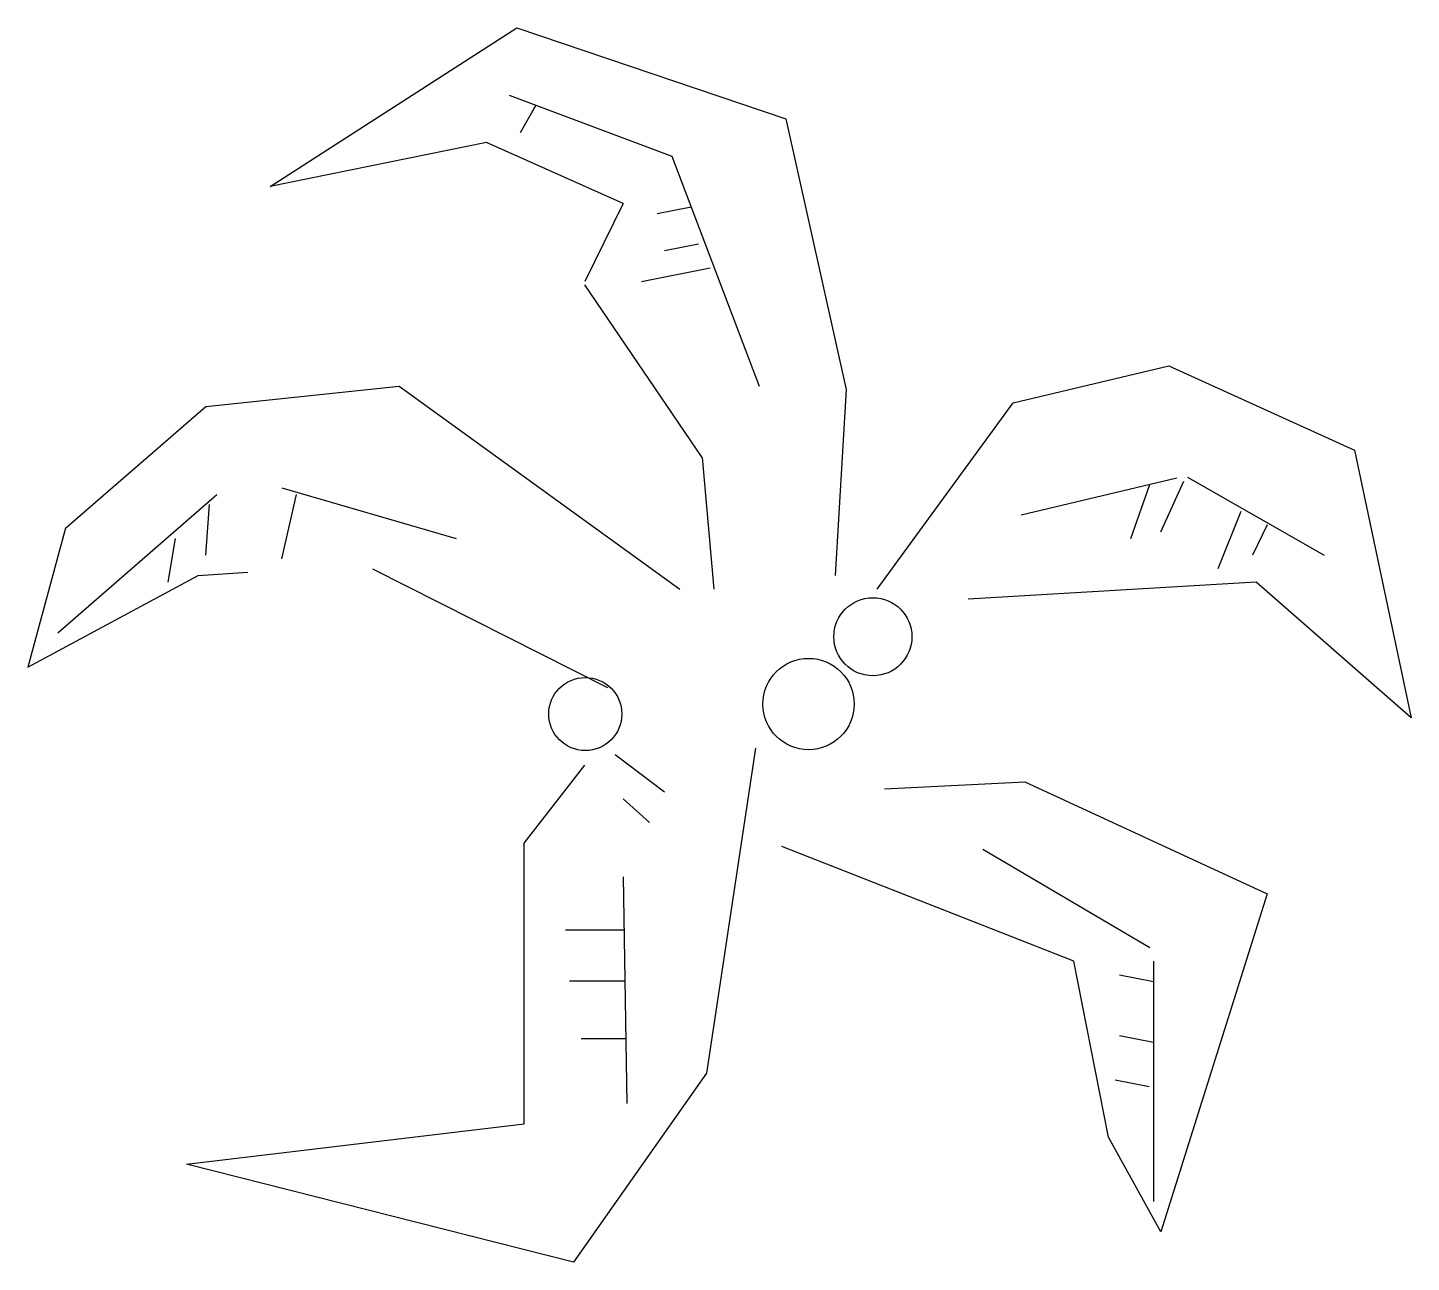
# Model space of a CAD drawing. Extents: x -4.16 to 3.85, y -3.39 to 3.76.
import ezdxf

# ---------------------------------------------------------------- set-up
doc = ezdxf.new("R2010")
doc.units = 0
doc.header["$LTSCALE"] = 100
doc.header["$MEASUREMENT"] = 0
doc.layers.add('P-ARVORE', color=7, linetype='CONTINUOUS')

msp = doc.modelspace()

# ---------------------------------------------------------------- linework, layer by layer
at = {"layer": 'P-ARVORE'}
for p, q in [((-2.7588, 2.8364), (-1.3309, 3.7564)), ((-1.3309, 3.7564), (0.2263, 3.2291)), ((-1.374, 3.3664), (-0.4323, 3.0122)), ((-1.3094, 3.1495), (-1.2201, 3.306)), ((0.2263, 3.2291), (0.5771, 1.6611)), ((-1.5063, 3.0918), (-2.7588, 2.8364)), ((-0.7154, 2.7376), (-1.5063, 3.0918)), ((-0.4323, 3.0122), (0.0724, 1.6803)), ((-0.7154, 2.7376), (-0.937, 2.2872)), ((-0.5185, 2.6799), (-0.3215, 2.7183)), ((-0.4754, 2.4657), (-0.2784, 2.5041)), ((-0.6077, 2.2872), (-0.2107, 2.3668)), ((-0.2569, 1.2684), (-0.937, 2.268)), ((1.5434, 1.5842), (2.445, 1.7984)), ((2.445, 1.7984), (3.519, 1.3096)), ((-3.1312, 1.5622), (-2.011, 1.6803)), ((-2.011, 1.6803), (-0.3861, 0.5049)), ((0.5771, 1.6611), (0.5124, 0.5846)), ((-3.9436, 0.8592), (-3.1312, 1.5622)), ((0.7556, 0.5049), (1.5434, 1.5842)), ((3.519, 1.3096), (3.8483, -0.2393)), ((-0.2569, 1.2684), (-0.1892, 0.5049)), ((1.5895, 0.9361), (2.4912, 1.1503)), ((2.3989, 0.8372), (2.5312, 1.1311)), ((2.5527, 1.153), (3.3436, 0.7027)), ((-3.9867, 0.2523), (-3.0665, 1.0542)), ((-2.6911, 1.0926), (-1.6817, 0.7988)), ((-2.6911, 0.6807), (-2.6049, 1.0542)), ((2.2235, 0.7988), (2.3342, 1.1118)), ((-3.1312, 0.7027), (-3.1096, 0.9965)), ((2.8605, 0.9553), (2.7281, 0.623)), ((-3.9436, 0.8592), (-4.1621, 0.0546)), ((3.0143, 0.8784), (2.9282, 0.7027)), ((-3.3496, 0.5461), (-3.3066, 0.7988)), ((-4.1621, 0.0546), (-3.1742, 0.5846)), ((-3.1742, 0.5846), (-2.888, 0.6038)), ((-2.1649, 0.623), (-0.8047, -0.0635)), ((2.9497, 0.5461), (1.2818, 0.4473)), ((3.8483, -0.2393), (2.9497, 0.5461)), ((-0.4754, -0.6704), (-0.7616, -0.4535)), ((0.0508, -0.415), (-0.2323, -2.2962)), ((-1.2878, -0.9643), (-0.937, -0.5139)), ((0.7986, -0.6512), (1.6111, -0.61)), ((1.6111, -0.61), (3.0143, -1.2581)), ((-0.5616, -0.8462), (-0.7154, -0.7089)), ((-1.2878, -2.59), (-1.2878, -0.9643)), ((1.8942, -1.6481), (0.2047, -0.9835)), ((2.3342, -1.5712), (1.368, -1.0027)), ((-0.7154, -1.1592), (-0.6939, -2.4719)), ((3.0143, -1.2581), (2.3989, -3.2161)), ((-0.7103, -1.4696), (-1.0478, -1.4696)), ((2.0942, -2.6669), (1.8942, -1.6481)), ((2.3558, -1.6481), (2.3558, -3.0404)), ((2.1588, -1.7277), (2.3558, -1.7662)), ((-0.7055, -1.7634), (-1.0262, -1.7634)), ((2.1588, -2.0792), (2.3558, -2.1177)), ((-0.7, -2.0984), (-0.9585, -2.0984)), ((-0.2323, -2.2962), (-1.0016, -3.3919)), ((2.1342, -2.3346), (2.3312, -2.3731)), ((-3.2419, -2.8234), (-1.2878, -2.59)), ((2.3989, -3.2161), (2.0942, -2.6669)), ((-1.0016, -3.3919), (-3.2419, -2.8234))]:
    msp.add_line(p, q, dxfattribs=at)
for centre, radius in [((0.7309, 0.2303), 0.226), ((0.3586, -0.1596), 0.2643), ((-0.9339, -0.2173), 0.2115)]:
    msp.add_circle(centre, radius, dxfattribs=at)

doc.saveas('drawing.dxf')
